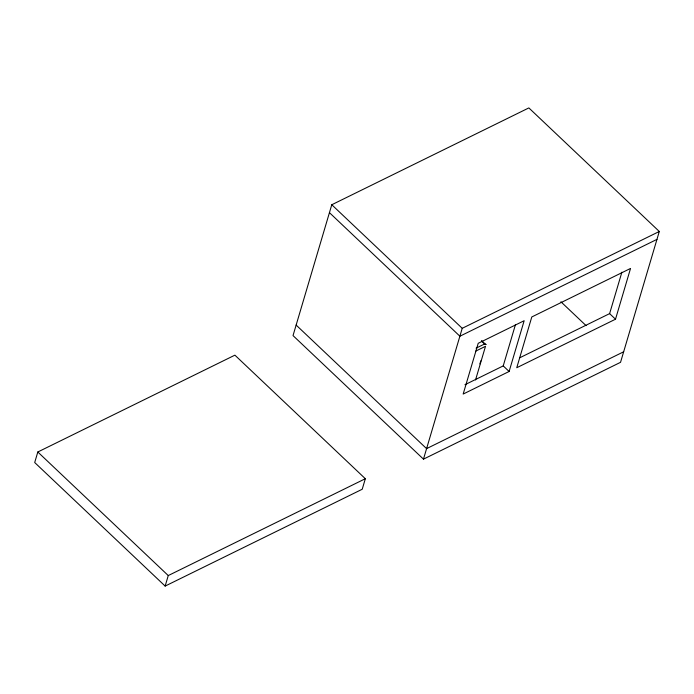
<?xml version="1.0" encoding="UTF-8"?>
<svg xmlns="http://www.w3.org/2000/svg" width="694" height="694" viewBox="0 0 694 694"><rect width="100%" height="100%" fill="white"/><g stroke="black" fill="none" stroke-linecap="round" stroke-linejoin="round"><path stroke-width="1.04" d="M37.814 451.994L34.7 462.525L165.146 586.083L362.216 489.253L365.339 478.721L234.893 355.154L37.814 451.994L168.26 575.56L165.146 586.083M331.784 204.747L293.024 335.592L423.47 459.15L620.54 362.32L659.3 231.475L528.854 107.917L331.784 204.747L462.221 328.314L423.47 459.15M479.901 363.925L480.803 360.863M475.537 379.956L485.505 346.306L475.858 351.051M464.937 384.719L503.228 365.903L515.503 324.462M509.118 371.481L524.161 320.715L478.209 343.296L463.167 394.062L509.118 371.481L503.228 365.903M519.572 357.87L609.61 313.627L621.893 272.187M615.509 319.205L630.542 268.439L531.786 316.967L516.752 367.733L615.509 319.205L609.61 313.627M462.221 328.314L659.3 231.475M656.958 239.378L459.888 336.217L329.442 212.65M476.084 348.171L484.698 343.938A3.227 2.325 4.3 0 1 486.216 344.519M168.26 575.56L365.339 478.721M623.663 351.789L426.584 448.628L296.138 325.061M560.917 301.786L586.066 325.607M481.723 340.841L485.644 344.554M481.567 340.971L484.698 343.938"/></g></svg>
